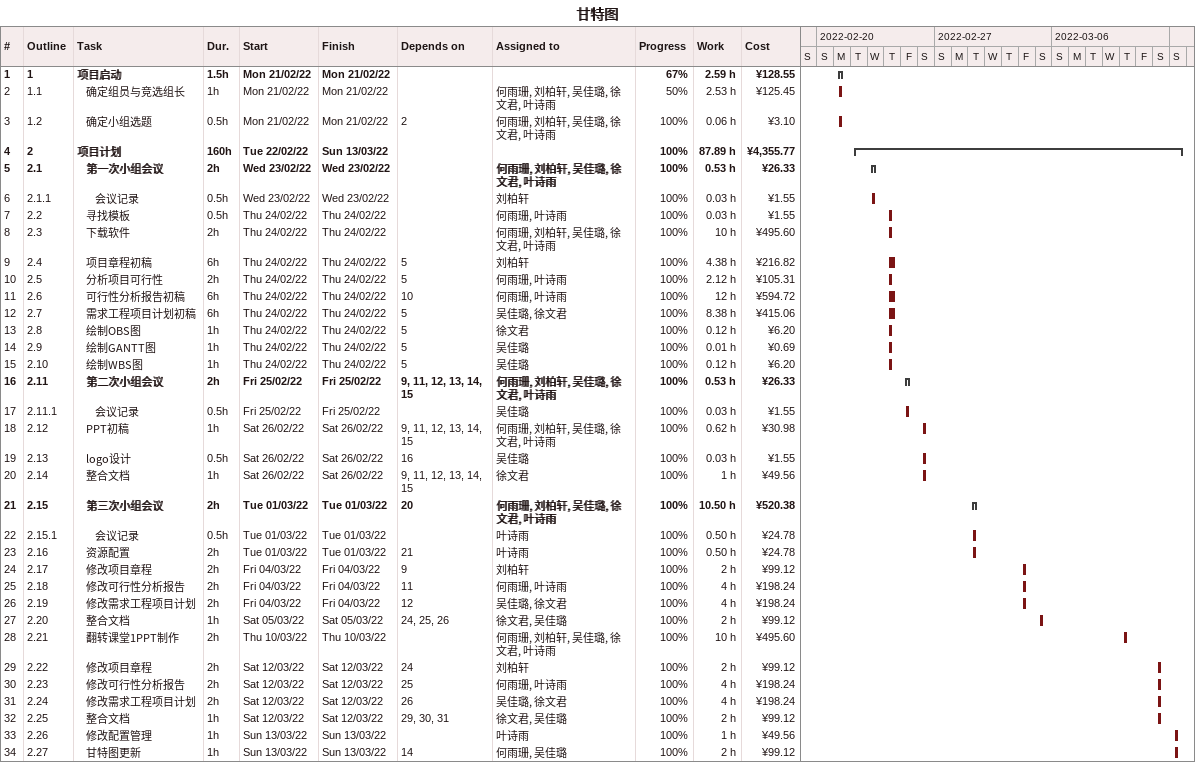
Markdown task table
甘特图

| ID | WBS | Task | Duration | Start | Finish | Predecessors | Resources | % complete | Work (h) | Cost (¥) |
|---|---|---|---|---|---|---|---|---|---|---|
| 1 | 1 | **项目启动** | 1.5h | 2022-02-21 | 2022-02-21 |  |  | 67 | 2.59 | 128.55 |
| 2 | 1.1 | 确定组员与竞选组长 | 1h | 2022-02-21 | 2022-02-21 |  | 何雨珊, 刘柏轩, 吴佳璐, 徐文君, 叶诗雨 | 50 | 2.53 | 125.45 |
| 3 | 1.2 | 确定小组选题 | 0.5h | 2022-02-21 | 2022-02-21 | 2 | 何雨珊, 刘柏轩, 吴佳璐, 徐文君, 叶诗雨 | 100 | 0.06 | 3.10 |
| 4 | 2 | **项目计划** | 160h | 2022-02-22 | 2022-03-13 |  |  | 100 | 87.89 | 4355.77 |
| 5 | 2.1 | **第一次小组会议** | 2h | 2022-02-23 | 2022-02-23 |  | 何雨珊, 刘柏轩, 吴佳璐, 徐文君, 叶诗雨 | 100 | 0.53 | 26.33 |
| 6 | 2.1.1 | 会议记录 | 0.5h | 2022-02-23 | 2022-02-23 |  | 刘柏轩 | 100 | 0.03 | 1.55 |
| 7 | 2.2 | 寻找模板 | 0.5h | 2022-02-24 | 2022-02-24 |  | 何雨珊, 叶诗雨 | 100 | 0.03 | 1.55 |
| 8 | 2.3 | 下载软件 | 2h | 2022-02-24 | 2022-02-24 |  | 何雨珊, 刘柏轩, 吴佳璐, 徐文君, 叶诗雨 | 100 | 10 | 495.60 |
| 9 | 2.4 | 项目章程初稿 | 6h | 2022-02-24 | 2022-02-24 | 5 | 刘柏轩 | 100 | 4.38 | 216.82 |
| 10 | 2.5 | 分析项目可行性 | 2h | 2022-02-24 | 2022-02-24 | 5 | 何雨珊, 叶诗雨 | 100 | 2.12 | 105.31 |
| 11 | 2.6 | 可行性分析报告初稿 | 6h | 2022-02-24 | 2022-02-24 | 10 | 何雨珊, 叶诗雨 | 100 | 12 | 594.72 |
| 12 | 2.7 | 需求工程项目计划初稿 | 6h | 2022-02-24 | 2022-02-24 | 5 | 吴佳璐, 徐文君 | 100 | 8.38 | 415.06 |
| 13 | 2.8 | 绘制OBS图 | 1h | 2022-02-24 | 2022-02-24 | 5 | 徐文君 | 100 | 0.12 | 6.20 |
| 14 | 2.9 | 绘制GANTT图 | 1h | 2022-02-24 | 2022-02-24 | 5 | 吴佳璐 | 100 | 0.01 | 0.69 |
| 15 | 2.10 | 绘制WBS图 | 1h | 2022-02-24 | 2022-02-24 | 5 | 吴佳璐 | 100 | 0.12 | 6.20 |
| 16 | 2.11 | **第二次小组会议** | 2h | 2022-02-25 | 2022-02-25 | 9, 11, 12, 13, 14, 15 | 何雨珊, 刘柏轩, 吴佳璐, 徐文君, 叶诗雨 | 100 | 0.53 | 26.33 |
| 17 | 2.11.1 | 会议记录 | 0.5h | 2022-02-25 | 2022-02-25 |  | 吴佳璐 | 100 | 0.03 | 1.55 |
| 18 | 2.12 | PPT初稿 | 1h | 2022-02-26 | 2022-02-26 | 9, 11, 12, 13, 14, 15 | 何雨珊, 刘柏轩, 吴佳璐, 徐文君, 叶诗雨 | 100 | 0.62 | 30.98 |
| 19 | 2.13 | logo设计 | 0.5h | 2022-02-26 | 2022-02-26 | 16 | 吴佳璐 | 100 | 0.03 | 1.55 |
| 20 | 2.14 | 整合文档 | 1h | 2022-02-26 | 2022-02-26 | 9, 11, 12, 13, 14, 15 | 徐文君 | 100 | 1 | 49.56 |
| 21 | 2.15 | **第三次小组会议** | 2h | 2022-03-01 | 2022-03-01 | 20 | 何雨珊, 刘柏轩, 吴佳璐, 徐文君, 叶诗雨 | 100 | 10.50 | 520.38 |
| 22 | 2.15.1 | 会议记录 | 0.5h | 2022-03-01 | 2022-03-01 |  | 叶诗雨 | 100 | 0.50 | 24.78 |
| 23 | 2.16 | 资源配置 | 2h | 2022-03-01 | 2022-03-01 | 21 | 叶诗雨 | 100 | 0.50 | 24.78 |
| 24 | 2.17 | 修改项目章程 | 2h | 2022-03-04 | 2022-03-04 | 9 | 刘柏轩 | 100 | 2 | 99.12 |
| 25 | 2.18 | 修改可行性分析报告 | 2h | 2022-03-04 | 2022-03-04 | 11 | 何雨珊, 叶诗雨 | 100 | 4 | 198.24 |
| 26 | 2.19 | 修改需求工程项目计划 | 2h | 2022-03-04 | 2022-03-04 | 12 | 吴佳璐, 徐文君 | 100 | 4 | 198.24 |
| 27 | 2.20 | 整合文档 | 1h | 2022-03-05 | 2022-03-05 | 24, 25, 26 | 徐文君, 吴佳璐 | 100 | 2 | 99.12 |
| 28 | 2.21 | 翻转课堂1PPT制作 | 2h | 2022-03-10 | 2022-03-10 |  | 何雨珊, 刘柏轩, 吴佳璐, 徐文君, 叶诗雨 | 100 | 10 | 495.60 |
| 29 | 2.22 | 修改项目章程 | 2h | 2022-03-12 | 2022-03-12 | 24 | 刘柏轩 | 100 | 2 | 99.12 |
| 30 | 2.23 | 修改可行性分析报告 | 2h | 2022-03-12 | 2022-03-12 | 25 | 何雨珊, 叶诗雨 | 100 | 4 | 198.24 |
| 31 | 2.24 | 修改需求工程项目计划 | 2h | 2022-03-12 | 2022-03-12 | 26 | 吴佳璐, 徐文君 | 100 | 4 | 198.24 |
| 32 | 2.25 | 整合文档 | 1h | 2022-03-12 | 2022-03-12 | 29, 30, 31 | 徐文君, 吴佳璐 | 100 | 2 | 99.12 |
| 33 | 2.26 | 修改配置管理 | 1h | 2022-03-13 | 2022-03-13 |  | 叶诗雨 | 100 | 1 | 49.56 |
| 34 | 2.27 | 甘特图更新 | 1h | 2022-03-13 | 2022-03-13 | 14 | 何雨珊, 吴佳璐 | 100 | 2 | 99.12 |
